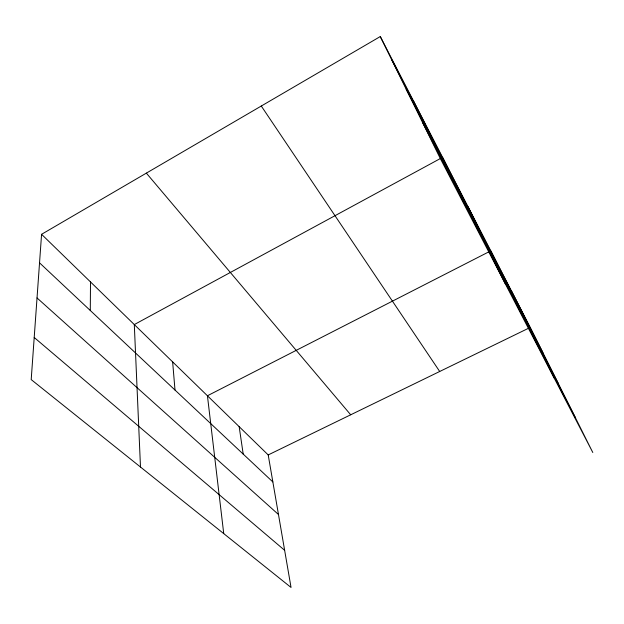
<?xml version="1.0" encoding="UTF-8"?>
<svg xmlns="http://www.w3.org/2000/svg" width="624" height="624" viewBox="0 0 624 624"><rect width="100%" height="100%" fill="white"/><g stroke="black" fill="none" stroke-linecap="round" stroke-linejoin="round"><path stroke-width="0.94" d="M90.285 310.495L90.503 281.931M41.574 234.304L31.2 379.603L291.041 587.449L268.203 454.927L41.574 234.304L380.281 36.551L530.267 327.421L592.8 452.501L439.92 157.763L380.281 36.551M268.203 454.927L530.267 327.421M34.203 337.483L284.645 550.306M37.027 297.944L278.476 514.511M39.538 262.837L272.86 481.946M146.359 173.129L350.696 414.788M261.284 106.025L439.702 371.483M406.13 89.076L558.23 383.354M422.401 122.148L575.149 417.199M391.817 59.99L542.919 352.724M511.462 290.956L524.16 316.384M554.198 378.082L490.784 250.856L207.433 395.764L223.735 533.614M467.938 206.552L480.535 231.871M505.502 284.193L442.564 157.342L134.3 324.574L140.486 467.017M413.306 100.597L425.381 125.011M239.164 426.652L243.204 454.093M172.637 361.897L175.009 390.055"/></g></svg>
